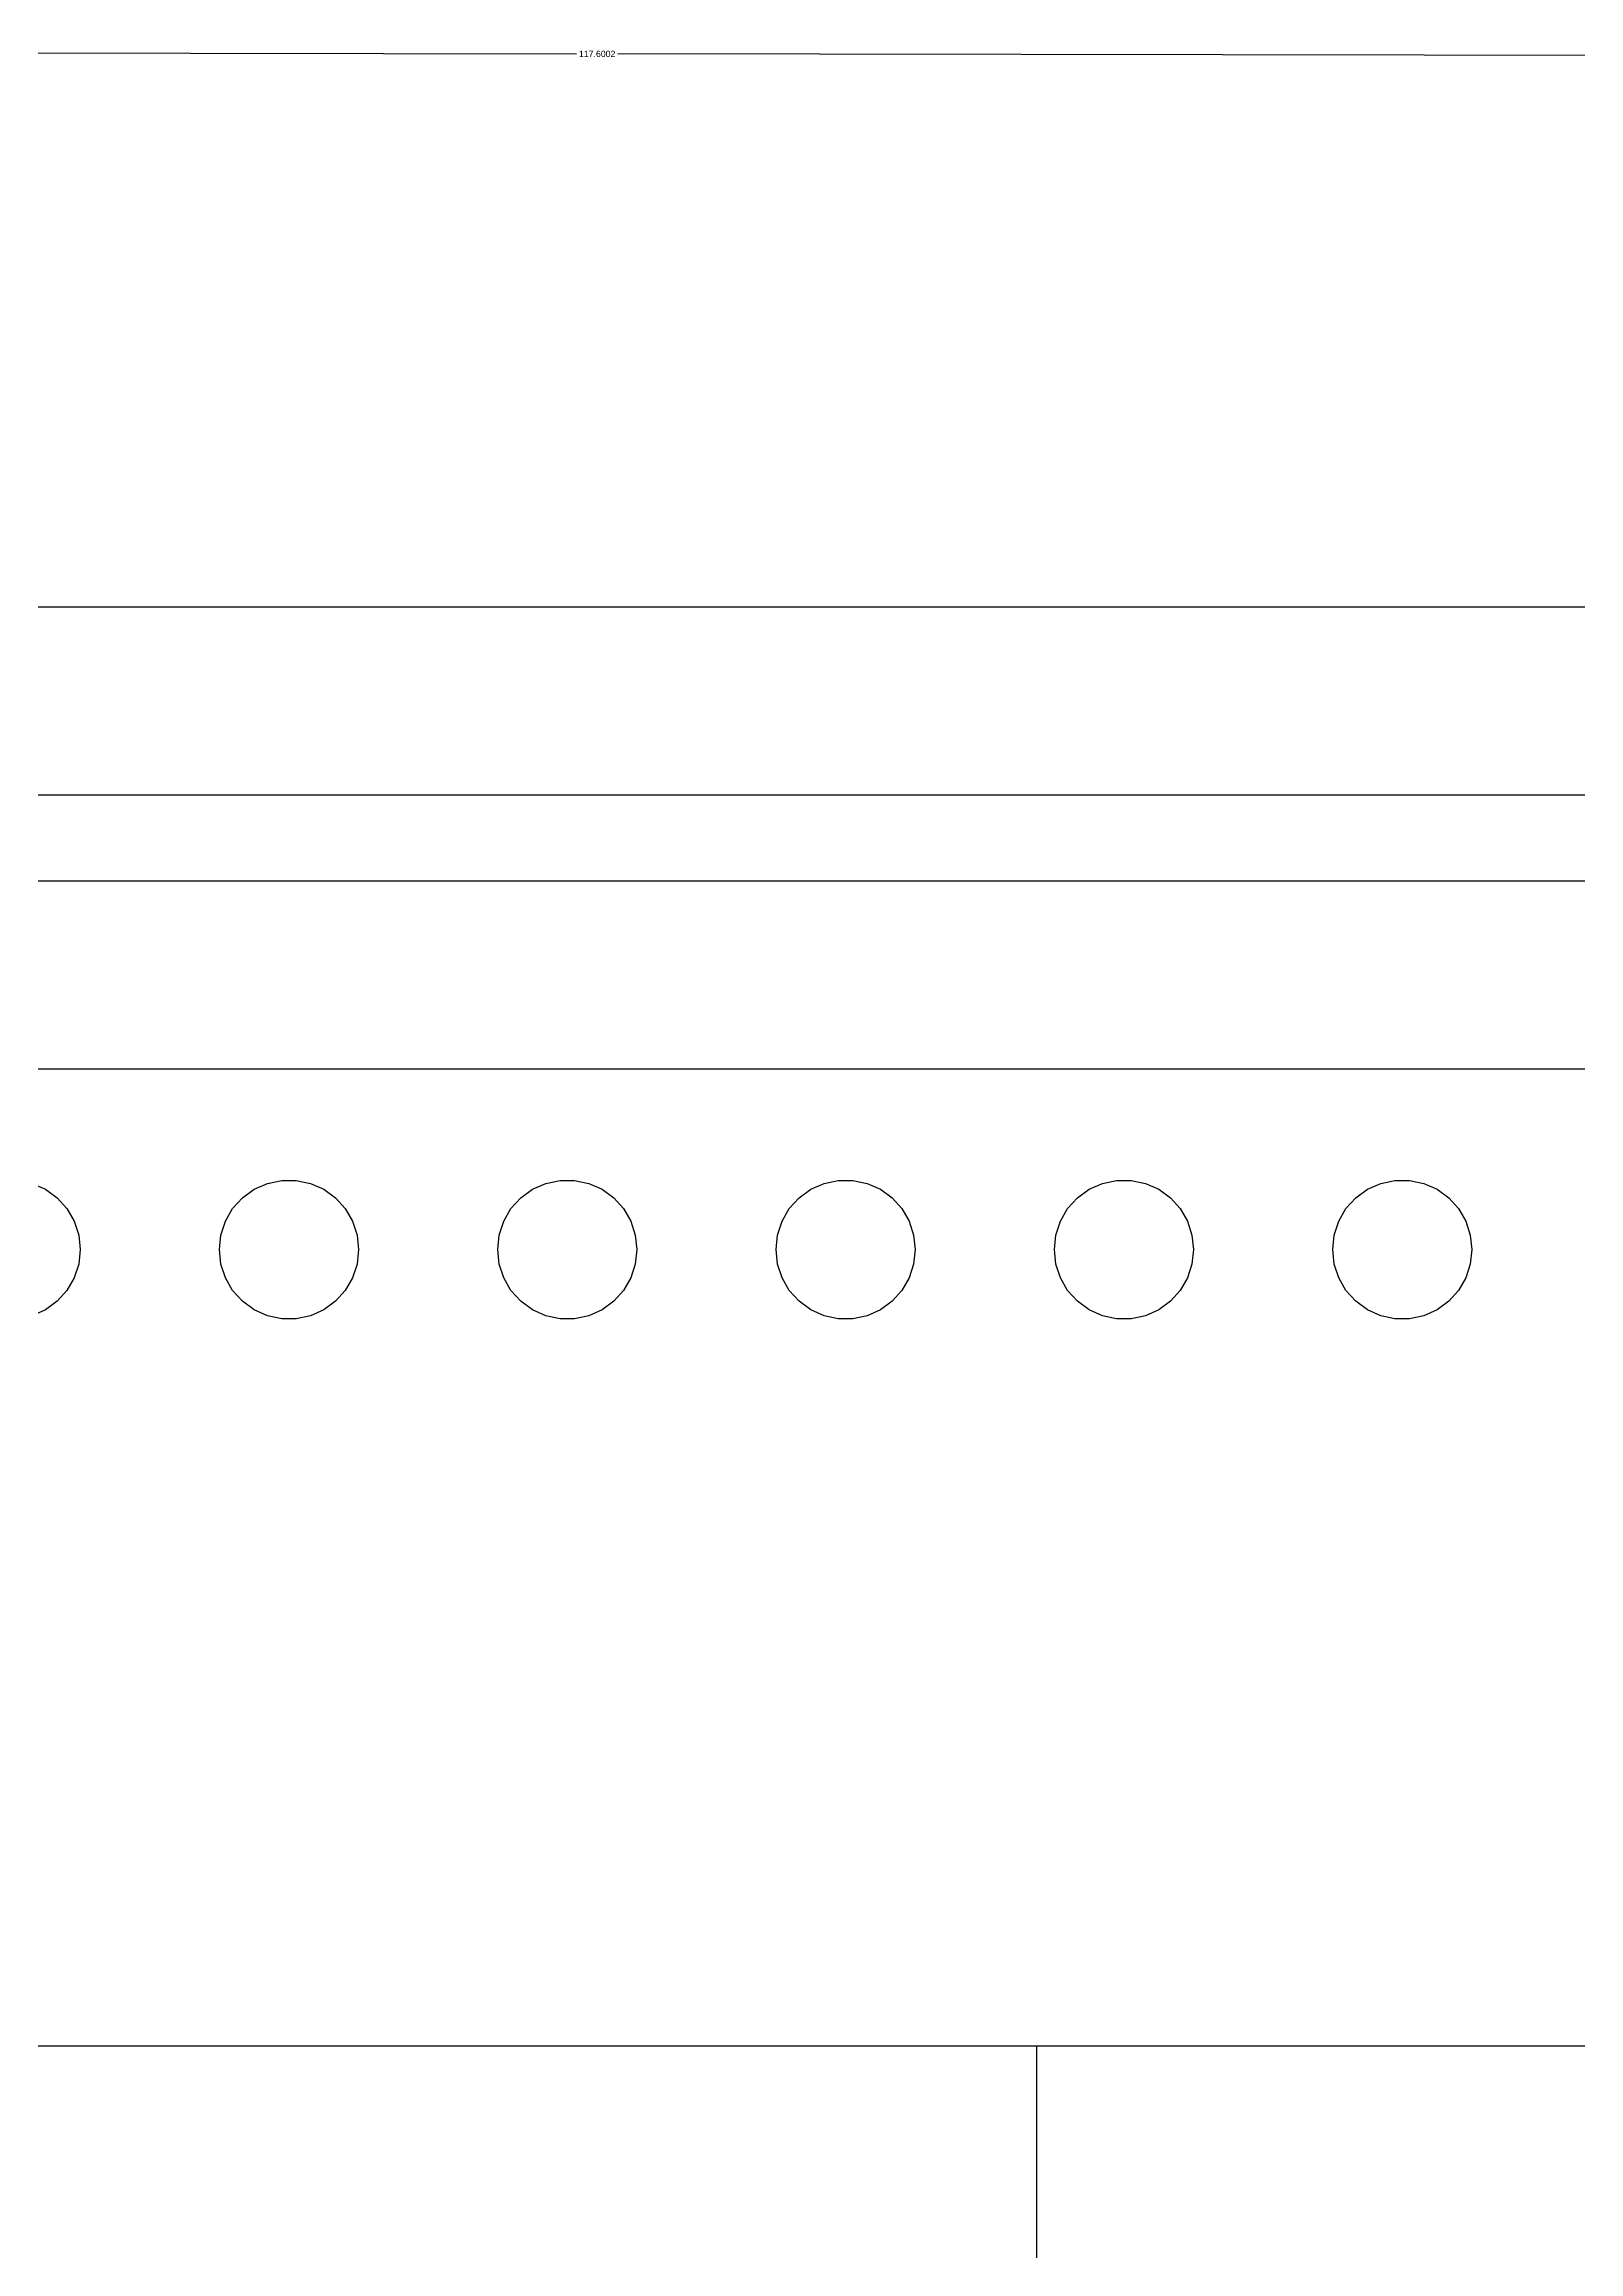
# Model space of a CAD drawing. Extents: x -36 to 148, y -8 to 119.
# Drawn here: x 56 to 100.1, y 55.6 to 119.1 of the extents above; entities that cross this region are included whole.
import ezdxf

# ---------------------------------------------------------------- set-up
doc = ezdxf.new("R2010")
doc.units = 0
doc.header["$MEASUREMENT"] = 0
doc.layers.get('0').update_dxf_attribs({"linetype": 'CONTINUOUS'})
doc.layers.get('Defpoints').update_dxf_attribs({"linetype": 'CONTINUOUS'})
doc.styles.get("Standard").update_dxf_attribs({"font": 'ARIAL.TTF'})
doc.dimstyles.new('Annotative', dxfattribs={"dimtxt": 0.18, "dimasz": 0.18, "dimexe": 0.18, "dimexo": 0.0625, "dimgap": 0.09, "dimtad": 0, "dimtih": 1, "dimtoh": 1, "dimdec": 4, "dimzin": 0, "dimdsep": 46, "dimtxsty": 'STANDARD', "dimcen": 0.09, "dimadec": 0, "dimazin": 0, "dimtfac": 1, "dimtdec": 4, "dimtofl": 0, "dimtmove": 0, "dimatfit": 3, "dimfxl": 1, "dimtolj": 1, "dimtzin": 0, "dimarcsym": 0})

# ---------------------------------------------------------------- blocks, each defined once
blk = doc.blocks.new('DIFFERENCE001')
at = {"color": 0}
for p, q in [((-6.975, 102.875), (142.975, 102.875)), ((-1.575, 97.475), (137.575, 97.475)), ((5.4, 95), (130.6, 95)), ((10.8, 89.6), (125.2, 89.6)), ((62.382, 86.302), (62.791, 86.389)), ((62.791, 86.389), (63.209, 86.389)), ((63.209, 86.389), (63.618, 86.302)), ((70.382, 86.302), (70.791, 86.389)), ((70.791, 86.389), (71.209, 86.389)), ((71.209, 86.389), (71.618, 86.302)), ((78.382, 86.302), (78.791, 86.389)), ((78.791, 86.389), (79.209, 86.389)), ((79.209, 86.389), (79.618, 86.302)), ((86.382, 86.302), (86.791, 86.389)), ((86.791, 86.389), (87.209, 86.389)), ((87.209, 86.389), (87.618, 86.302)), ((94.382, 86.302), (94.791, 86.389)), ((94.791, 86.389), (95.209, 86.389)), ((95.209, 86.389), (95.618, 86.302)), ((55.618, 86.302), (56, 86.132)), ((56, 86.132), (56.338, 85.886)), ((56.338, 85.886), (56.618, 85.576)), ((61.382, 85.576), (61.662, 85.886)), ((61.662, 85.886), (62, 86.132)), ((62, 86.132), (62.382, 86.302)), ((63.618, 86.302), (64, 86.132)), ((64, 86.132), (64.338, 85.886)), ((64.338, 85.886), (64.618, 85.576)), ((69.382, 85.576), (69.662, 85.886)), ((69.662, 85.886), (70, 86.132)), ((70, 86.132), (70.382, 86.302)), ((71.618, 86.302), (72, 86.132)), ((72, 86.132), (72.338, 85.886)), ((72.338, 85.886), (72.618, 85.576)), ((77.382, 85.576), (77.662, 85.886)), ((77.662, 85.886), (78, 86.132)), ((78, 86.132), (78.382, 86.302)), ((79.618, 86.302), (80, 86.132)), ((80, 86.132), (80.338, 85.886)), ((80.338, 85.886), (80.618, 85.576)), ((85.382, 85.576), (85.662, 85.886)), ((85.662, 85.886), (86, 86.132)), ((86, 86.132), (86.382, 86.302)), ((87.618, 86.302), (88, 86.132)), ((88, 86.132), (88.338, 85.886)), ((88.338, 85.886), (88.618, 85.576)), ((93.382, 85.576), (93.662, 85.886)), ((93.662, 85.886), (94, 86.132)), ((94, 86.132), (94.382, 86.302)), ((95.618, 86.302), (96, 86.132)), ((96, 86.132), (96.338, 85.886)), ((96.338, 85.886), (96.618, 85.576)), ((56.618, 85.576), (56.827, 85.213)), ((56.827, 85.213), (56.956, 84.816)), ((61.044, 84.816), (61.173, 85.213)), ((61.173, 85.213), (61.382, 85.576)), ((64.618, 85.576), (64.827, 85.213)), ((64.827, 85.213), (64.956, 84.816)), ((69.044, 84.816), (69.173, 85.213)), ((69.173, 85.213), (69.382, 85.576)), ((72.618, 85.576), (72.827, 85.213)), ((72.827, 85.213), (72.956, 84.816)), ((77.044, 84.816), (77.173, 85.213)), ((77.173, 85.213), (77.382, 85.576)), ((80.618, 85.576), (80.827, 85.213)), ((80.827, 85.213), (80.956, 84.816)), ((85.044, 84.816), (85.173, 85.213)), ((85.173, 85.213), (85.382, 85.576)), ((88.618, 85.576), (88.827, 85.213)), ((88.827, 85.213), (88.956, 84.816)), ((93.044, 84.816), (93.173, 85.213)), ((93.173, 85.213), (93.382, 85.576)), ((96.618, 85.576), (96.827, 85.213)), ((96.827, 85.213), (96.956, 84.816)), ((56.956, 84.816), (57, 84.4)), ((61, 84.4), (61.044, 84.816)), ((64.956, 84.816), (65, 84.4)), ((69, 84.4), (69.044, 84.816)), ((72.956, 84.816), (73, 84.4)), ((77, 84.4), (77.044, 84.816)), ((80.956, 84.816), (81, 84.4)), ((85, 84.4), (85.044, 84.816)), ((88.956, 84.816), (89, 84.4)), ((93, 84.4), (93.044, 84.816)), ((96.956, 84.816), (97, 84.4)), ((56.956, 83.984), (56.827, 83.587)), ((57, 84.4), (56.956, 83.984)), ((61.044, 83.984), (61, 84.4)), ((61.173, 83.587), (61.044, 83.984)), ((64.956, 83.984), (64.827, 83.587)), ((65, 84.4), (64.956, 83.984)), ((69.044, 83.984), (69, 84.4)), ((69.173, 83.587), (69.044, 83.984)), ((72.956, 83.984), (72.827, 83.587)), ((73, 84.4), (72.956, 83.984)), ((77.044, 83.984), (77, 84.4)), ((77.173, 83.587), (77.044, 83.984)), ((80.956, 83.984), (80.827, 83.587)), ((81, 84.4), (80.956, 83.984)), ((85.044, 83.984), (85, 84.4)), ((85.173, 83.587), (85.044, 83.984)), ((88.956, 83.984), (88.827, 83.587)), ((89, 84.4), (88.956, 83.984)), ((93.044, 83.984), (93, 84.4)), ((93.173, 83.587), (93.044, 83.984)), ((96.956, 83.984), (96.827, 83.587)), ((97, 84.4), (96.956, 83.984)), ((56.618, 83.224), (56.338, 82.914)), ((56.827, 83.587), (56.618, 83.224)), ((61.382, 83.224), (61.173, 83.587)), ((61.662, 82.914), (61.382, 83.224)), ((64.618, 83.224), (64.338, 82.914)), ((64.827, 83.587), (64.618, 83.224)), ((69.382, 83.224), (69.173, 83.587)), ((69.662, 82.914), (69.382, 83.224)), ((72.618, 83.224), (72.338, 82.914)), ((72.827, 83.587), (72.618, 83.224)), ((77.382, 83.224), (77.173, 83.587)), ((77.662, 82.914), (77.382, 83.224)), ((80.618, 83.224), (80.338, 82.914)), ((80.827, 83.587), (80.618, 83.224)), ((85.382, 83.224), (85.173, 83.587)), ((85.662, 82.914), (85.382, 83.224)), ((88.618, 83.224), (88.338, 82.914)), ((88.827, 83.587), (88.618, 83.224)), ((93.382, 83.224), (93.173, 83.587)), ((93.662, 82.914), (93.382, 83.224)), ((96.618, 83.224), (96.338, 82.914)), ((96.827, 83.587), (96.618, 83.224)), ((56, 82.668), (55.618, 82.498)), ((56.338, 82.914), (56, 82.668)), ((62, 82.668), (61.662, 82.914)), ((62.382, 82.498), (62, 82.668)), ((64, 82.668), (63.618, 82.498)), ((64.338, 82.914), (64, 82.668)), ((70, 82.668), (69.662, 82.914)), ((70.382, 82.498), (70, 82.668)), ((72, 82.668), (71.618, 82.498)), ((72.338, 82.914), (72, 82.668)), ((78, 82.668), (77.662, 82.914)), ((78.382, 82.498), (78, 82.668)), ((80, 82.668), (79.618, 82.498)), ((80.338, 82.914), (80, 82.668)), ((86, 82.668), (85.662, 82.914)), ((86.382, 82.498), (86, 82.668)), ((88, 82.668), (87.618, 82.498)), ((88.338, 82.914), (88, 82.668)), ((94, 82.668), (93.662, 82.914)), ((94.382, 82.498), (94, 82.668)), ((96, 82.668), (95.618, 82.498)), ((96.338, 82.914), (96, 82.668)), ((62.791, 82.411), (62.382, 82.498)), ((63.209, 82.411), (62.791, 82.411)), ((63.618, 82.498), (63.209, 82.411)), ((70.791, 82.411), (70.382, 82.498)), ((71.209, 82.411), (70.791, 82.411)), ((71.618, 82.498), (71.209, 82.411)), ((78.791, 82.411), (78.382, 82.498)), ((79.209, 82.411), (78.791, 82.411)), ((79.618, 82.498), (79.209, 82.411)), ((86.791, 82.411), (86.382, 82.498)), ((87.209, 82.411), (86.791, 82.411)), ((87.618, 82.498), (87.209, 82.411)), ((94.791, 82.411), (94.382, 82.498)), ((95.209, 82.411), (94.791, 82.411)), ((95.618, 82.498), (95.209, 82.411)), ((130.6, 61.5), (5.4, 61.5)), ((84.5, 33.5), (84.5, 61.5))]:
    blk.add_line(p, q, dxfattribs=at)
blk = doc.blocks.new('*D15')
at = {"color": 0, "linetype": 'Continuous', "lineweight": -2, "transparency": 16777216}
for p, q in [((13, 84.462), (13.059, 119.051)), ((13.239, 118.871), (71.262, 118.772)), ((130.479, 118.672), (72.455, 118.77)), ((130.6, 84.262), (130.659, 118.851))]:
    blk.add_line(p, q, dxfattribs=at)
at = {"color": 0, "linetype": 'Continuous', "transparency": 16777216}
for points in [[(13.239, 118.901), (13.239, 118.841), (13.059, 118.871)], [(130.479, 118.702), (130.479, 118.642), (130.659, 118.671)]]:
    blk.add_solid(points, dxfattribs=at)
at = {"layer": 'Defpoints', "color": 0, "linetype": 'Continuous', "transparency": 16777216}
for p in [(130.659, 118.671), (13, 84.4), (130.6, 84.2)]:
    blk.add_point(p, dxfattribs=at)
at = {"color": 0, "linetype": 'Continuous', "transparency": 16777216, "insert": (71.859, 118.771), "char_height": 0.18, "attachment_point": 5}
blk.add_mtext('\\A1;117.6002', dxfattribs=at)

msp = doc.modelspace()

# ---------------------------------------------------------------- block references
at = {"color": 0}
msp.add_blockref('DIFFERENCE001', (0, 0), dxfattribs=at)

# ---------------------------------------------------------------- dimensions: what is measured, and where the dimension line sits
at = {"linetype": 'Continuous'}
dim = msp.add_aligned_dim(p1=(13, 84.4), p2=(130.6, 84.2), distance=34.47127, dimstyle='Annotative', override={"dimscale": 0, "dimtix": 0, "dimtofl": 0, "dimtmove": 0, "dimatfit": 3}, dxfattribs=at)
dim.commit()
dim.dimension.update_dxf_attribs({"geometry": '*D15', "text_midpoint": (71.85862, 118.77122)})

doc.saveas('drawing.dxf')
